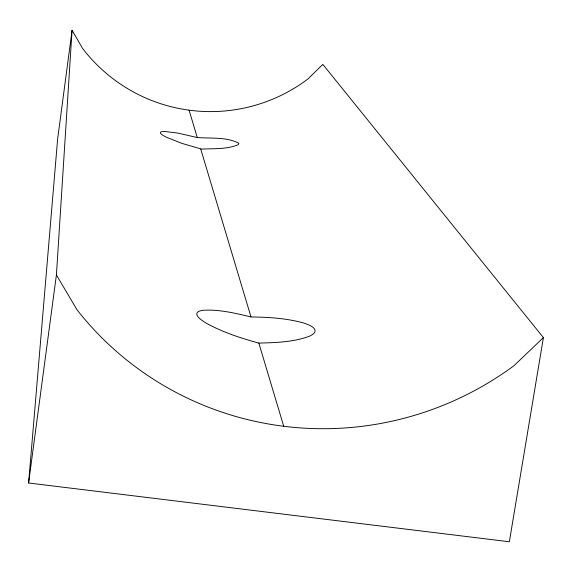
<?xml version="1.0" encoding="UTF-8"?>
<svg xmlns="http://www.w3.org/2000/svg" width="572" height="572" viewBox="0 0 572 572"><rect width="100%" height="100%" fill="white"/><g stroke="black" fill="none" stroke-linecap="round" stroke-linejoin="round"><path stroke-width="0.86" d="M28.6 482.997L56.413 274.932L72.065 30.237L82.618 48.498A162.698 161.89 -72.3 0 0 307.836 79.065L322.844 64.4L543.4 337.602L509.352 541.763L28.6 482.997L57.629 139.125L72.065 30.237M543.4 337.602L513.999 365.68A318.332 313.492 -35.5 0 1 77.07 309.888L56.413 274.932M258.823 343.093C275.804 342.635 293.257 342.206 309.373 336.243A59.281 12.956 0.8 0 0 304.247 323.194C286.972 318.225 268.876 317.203 250.994 316.945C235.385 313.234 219.448 309.302 203.282 310.253A59.295 11.49 16.1 0 0 206.02 323.037C222.537 332.253 240.662 338.073 258.823 343.093L283.726 426.276M197.29 137.573C211.032 138.538 226.305 136.801 238.853 143.229L238.309 144.73C226.755 149.442 213.778 148.491 201.537 149.099L181.653 143.293L166.609 137.301A39.382 5.069 15.6 0 1 164.643 131.46L177.863 133.076L197.29 137.573L189.089 110.174M200.736 149.085L250.994 316.945"/></g></svg>
